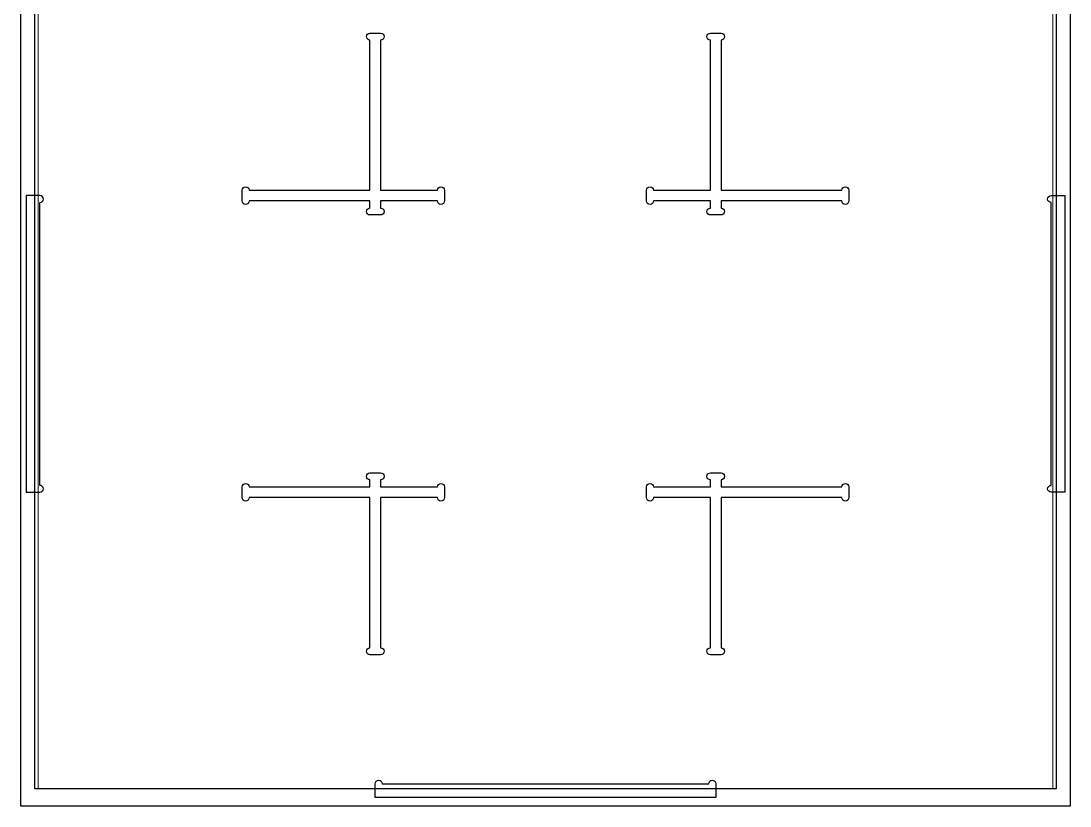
# Model space of a CAD drawing. Header units: millimetres. Extents: x -300 to 5880, y -300 to 4158.
# Drawn here: x 3450 to 4670, y 1518 to 2431 of the extents above; entities that cross this region are included whole.
import ezdxf

# ---------------------------------------------------------------- set-up
doc = ezdxf.new("R2010")
doc.units = ezdxf.units.MM
doc.layers.add('00_NOPRINT_TOLERANCE', color=7, linetype='Continuous', lineweight=5)
for name, color, linetype, lineweight, true_color in [('BOARD_$TH-NOMINAL', 3, 'Continuous', 30, 0x00ff00), ('TOP-CUT-OUTSIDE_12.000MM', 60, 'Continuous', 25, 0xa0ff00), ('TOP-POCKET-INSIDE_6.000MM', 6, 'Continuous', 25, 0xff00e0)]:
    doc.layers.add(name, color=color, linetype=linetype, lineweight=lineweight, true_color=true_color)

# ---------------------------------------------------------------- blocks, each defined once
blk = doc.blocks.new('Borders Opendesk_7')
at = {"layer": '00_NOPRINT_TOLERANCE', "ltscale": 0.379202}
for p, q in [((3450, 1518), (3450, 3958)), ((4670, 3958), (4670, 1518)), ((4670, 1518), (3450, 1518))]:
    blk.add_line(p, q, dxfattribs=at)
at = {"layer": '00_NOPRINT_TOLERANCE', "ltscale": 0.380023}
for p, q in [((3470, 1538), (3470, 3938)), ((4650, 3938), (4650, 1538))]:
    blk.add_line(p, q, dxfattribs=at)
at = {"layer": '00_NOPRINT_TOLERANCE', "ltscale": 0.380876}
blk.add_line((4650, 1538), (3470, 1538), dxfattribs=at)
at = {"layer": 'BOARD_$TH-NOMINAL'}
for p, q in [((3450, 1518), (3450, 3958)), ((4670, 3958), (4670, 1518)), ((4670, 1518), (3450, 1518))]:
    blk.add_line(p, q, dxfattribs=at)

msp = doc.modelspace()

# ---------------------------------------------------------------- linework, layer by layer
at = {"layer": 'TOP-CUT-OUTSIDE_12.000MM'}
msp.add_lwpolyline([(3466, 1538), (3466, 2573), (4654, 2573), (4654, 1538)], close=True, dxfattribs=at)
at = {"layer": 'TOP-POCKET-INSIDE_6.000MM'}
for points in [[(3868.2, 2409), (3868.2, 2234.2), (3934.4, 2234.2, -1), (3942.4, 2234.2), (3942.4, 2221.8, -1), (3934.4, 2221.8), (3868.2, 2221.8), (3868.2, 2213.5, -1), (3868.2, 2205.5), (3855.8, 2205.5, -1), (3855.8, 2213.5), (3855.8, 2221.8), (3715.2, 2221.8, -1), (3707.2, 2221.8), (3707.2, 2234.2, -1), (3715.2, 2234.2), (3855.8, 2234.2), (3855.8, 2409, -1), (3855.8, 2417), (3868.2, 2417, -1)], [(4264.2, 2409), (4264.2, 2234.2), (4404.8, 2234.2, -1), (4412.8, 2234.2), (4412.8, 2221.8, -1), (4404.8, 2221.8), (4264.2, 2221.8), (4264.2, 2213.5, -0.975727), (4264, 2205.5), (4251.8, 2205.5, -1), (4251.8, 2213.5), (4251.8, 2221.8), (4185.6, 2221.8, -1), (4177.6, 2221.8), (4177.6, 2234.2, -1), (4185.6, 2234.2), (4251.8, 2234.2), (4251.8, 2409, -1), (4251.8, 2417), (4264.2, 2417, -1)], [(3472, 2220, 1), (3472, 2228), (3456, 2228), (3456, 1883), (3472, 1883, 1), (3472, 1891)], [(4648, 1891), (4648, 2220, -1), (4648, 2228), (4664, 2228), (4664, 1883), (4648, 1883, -1)], [(3855.8, 1702), (3855.8, 1876.8), (3715.2, 1876.8, -1), (3707.2, 1876.8), (3707.2, 1889.2, -1), (3715.2, 1889.2), (3855.8, 1889.2), (3855.8, 1897.5, -1), (3855.8, 1905.5), (3868.2, 1905.5, -1), (3868.2, 1897.5), (3868.2, 1889.2), (3934.4, 1889.2, -1), (3942.4, 1889.2), (3942.4, 1876.8, -1), (3934.4, 1876.8), (3868.2, 1876.8), (3868.2, 1702, -1), (3868.2, 1694), (3855.8, 1694, -1)], [(4264.2, 1905.5, -1), (4264.2, 1897.5), (4264.2, 1889.2), (4404.8, 1889.2, -1), (4412.8, 1889.2), (4412.8, 1876.8, -1), (4404.8, 1876.8), (4264.2, 1876.8), (4264.2, 1702, -1), (4264.2, 1694), (4251.8, 1694, -1), (4251.8, 1702), (4251.8, 1876.8), (4185.6, 1876.8, -1), (4177.6, 1876.8), (4177.6, 1889.2, -1), (4185.6, 1889.2), (4251.8, 1889.2), (4251.8, 1897.5, -1), (4251.8, 1905.5)], [(3862, 1544, -1), (3870, 1544), (4250, 1544, -1), (4258, 1544), (4258, 1528), (3862, 1528)]]:
    msp.add_lwpolyline(points, format="xyb", close=True, dxfattribs=at)

# ---------------------------------------------------------------- block references
msp.add_blockref('Borders Opendesk_7', (0, 0))

doc.saveas('drawing.dxf')
